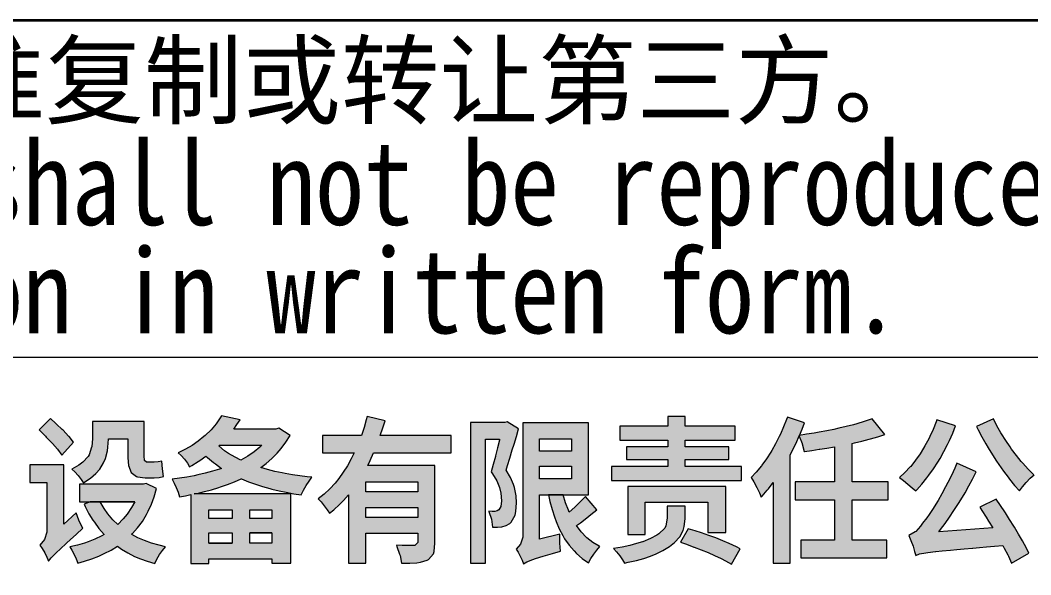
# Model space of a CAD drawing. Header units: millimetres. Extents: x 5765 to 6606, y -201 to 393.
# Drawn here: x 6509.97 to 6551.93, y -136.57 to -113.54 of the extents above; entities that cross this region are included whole.
import ezdxf
from ezdxf.enums import TextEntityAlignment as Align

# ---------------------------------------------------------------- set-up
doc = ezdxf.new("R2010")
doc.units = ezdxf.units.MM
for name, color, linetype, lineweight in [('1粗实线', 7, 'Continuous', 35), ('7文本', 2, 'Continuous', 13), ('8标注', 3, 'Continuous', 13), ('9图表', 4, 'Continuous', 13)]:
    doc.layers.add(name, color=color, linetype=linetype, lineweight=lineweight)
doc.layers.add('LOGO 1', color=7, linetype='Continuous', true_color=0x1e2380)
doc.styles.add('lanpec', font='bpec_e.shx', dxfattribs={"width": 0.75, "bigfont": 'hztxt.shx'})
doc.styles.add('黑体', font='simhei.ttf', dxfattribs={"width": 1.5})

# ---------------------------------------------------------------- blocks, each defined once
blk = doc.blocks.new('蓝滨LOGO')
at = {"layer": 'LOGO 1'}
h = blk.add_hatch(color=256, dxfattribs=at)
h.dxf.hatch_style = 1
h.paths.add_polyline_path([(56.769, 8.29), (55.355, 8.29), (55.355, 7.547), (56.072, 7.547), (56.072, 5.585), (56.067, 5.492), (55.974, 5.188), (55.768, 4.945), (55.871, 4.811), (55.979, 4.635), (56.072, 4.45), (56.129, 4.29), (56.248, 4.424), (56.47, 4.646), (56.625, 4.79), (56.883, 5.033), (57.053, 5.188), (57.285, 5.399), (57.559, 5.652), (57.414, 5.946), (57.399, 5.983), (57.285, 6.292), (56.769, 5.817)])
h.paths.add_polyline_path([(56.738, 9.72), (56.702, 9.756), (56.47, 9.978), (56.444, 9.998), (56.212, 10.215), (55.752, 9.735), (55.778, 9.714), (56.005, 9.482), (56.041, 9.441), (56.263, 9.209), (56.294, 9.172), (56.506, 8.93), (56.687, 8.687), (57.172, 9.224), (56.986, 9.456), (56.96, 9.482)])
h.paths.add_polyline_path([(58.602, 9.023), (58.622, 9.353), (58.622, 9.363), (59.427, 9.363), (59.427, 8.667), (59.427, 8.579), (59.458, 8.254), (59.562, 7.97), (59.784, 7.799), (59.83, 7.784), (60.145, 7.748), (60.527, 7.748), (60.728, 7.758), (60.904, 7.799), (60.873, 8.114), (60.847, 8.439), (60.687, 8.409), (60.517, 8.393), (60.202, 8.393), (60.124, 8.46), (60.109, 8.661), (60.109, 10.081), (57.956, 10.081), (57.956, 9.379), (57.956, 9.374), (57.931, 9.038), (57.925, 9.018), (57.817, 8.708), (57.776, 8.636), (57.559, 8.393), (57.399, 8.269), (57.105, 8.104), (57.229, 7.996), (57.363, 7.846), (57.492, 7.681), (57.58, 7.547), (57.6, 7.552), (57.879, 7.727), (58.106, 7.923), (58.261, 8.104), (58.421, 8.372), (58.498, 8.543), (58.581, 8.863)])
h.paths.add_polyline_path([(60.625, 7.304), (60.191, 7.51), (60.073, 7.479), (57.425, 7.479), (57.425, 6.746), (57.858, 6.746), (59.716, 6.746), (59.582, 6.509), (59.402, 6.241), (59.236, 6.039), (59.014, 5.807), (58.808, 6.003), (58.596, 6.246), (58.442, 6.468), (58.276, 6.746), (57.858, 6.746), (57.611, 6.659), (57.662, 6.55), (57.812, 6.256), (57.982, 5.983), (58.039, 5.905), (58.23, 5.642), (58.442, 5.399), (58.343, 5.343), (58.065, 5.203), (57.776, 5.084), (57.626, 5.033), (57.332, 4.95), (57.022, 4.883), (57.11, 4.739), (57.203, 4.563), (57.285, 4.377), (57.347, 4.207), (57.636, 4.29), (57.936, 4.388), (58.22, 4.496), (58.452, 4.599), (58.731, 4.744), (58.994, 4.909), (59.159, 4.79), (59.427, 4.625), (59.711, 4.486), (59.949, 4.382), (60.238, 4.279), (60.547, 4.191), (60.635, 4.367), (60.744, 4.558), (60.867, 4.733), (60.986, 4.883), (60.723, 4.945), (60.413, 5.033), (60.119, 5.141), (59.845, 5.26), (59.593, 5.399), (59.629, 5.435), (59.835, 5.673), (60.031, 5.936), (60.202, 6.22), (60.279, 6.365), (60.408, 6.654), (60.527, 6.963)])
h = blk.add_hatch(color=256, dxfattribs=at)
h.dxf.hatch_style = 1
h.paths.add_polyline_path([(64.945, 8.171), (65.167, 8.341), (65.405, 8.548), (65.632, 8.77), (65.797, 8.966), (65.993, 9.224), (66.163, 9.503), (65.694, 9.802), (65.575, 9.771), (63.825, 9.771), (63.959, 9.957), (64.088, 10.148), (63.314, 10.318), (63.268, 10.241), (63.092, 9.993), (62.886, 9.745), (62.633, 9.503), (62.581, 9.456), (62.354, 9.271), (62.096, 9.095), (61.817, 8.93), (61.513, 8.78), (61.642, 8.667), (61.776, 8.517), (61.9, 8.352), (61.993, 8.202), (62.086, 8.259), (62.349, 8.419), (62.416, 8.46), (62.674, 8.641), (62.741, 8.584), (62.989, 8.378), (63.066, 8.321), (63.324, 8.14), (63.232, 8.109), (62.942, 8.016), (62.643, 7.934), (62.333, 7.867), (62.179, 7.836), (61.879, 7.779), (61.575, 7.727), (61.265, 7.686), (61.353, 7.531), (61.44, 7.34), (61.523, 7.144), (61.575, 6.963), (61.817, 7.005), (62.049, 7.051), (62.049, 4.191), (62.798, 4.191), (62.798, 4.377), (65.405, 4.377), (65.405, 4.197), (66.194, 4.197), (66.194, 7.077), (62.189, 7.077), (62.302, 7.097), (62.607, 7.175), (62.906, 7.252), (63.201, 7.34), (63.273, 7.366), (63.567, 7.464), (63.856, 7.583), (64.14, 7.707), (64.155, 7.701), (64.434, 7.583), (64.728, 7.479), (65.023, 7.381), (65.327, 7.299), (65.41, 7.273), (65.709, 7.206), (66.008, 7.144), (66.318, 7.087), (66.628, 7.041), (66.721, 7.227), (66.829, 7.423), (66.953, 7.608), (67.067, 7.768), (66.881, 7.784), (66.571, 7.825), (66.267, 7.872), (65.967, 7.923), (65.838, 7.949), (65.528, 8.011), (65.234, 8.089)])
h.paths.add_polyline_path([(64.124, 8.486), (63.882, 8.605), (63.613, 8.76), (63.443, 8.873), (63.206, 9.074), (63.232, 9.1), (64.992, 9.1), (64.909, 9.023), (64.677, 8.832), (64.414, 8.651)], flags=16)
h.paths.add_polyline_path([(63.763, 6.416), (63.763, 6.055), (62.798, 6.055), (62.798, 6.416)], flags=16)
h.paths.add_polyline_path([(64.496, 6.416), (65.405, 6.416), (65.405, 6.055), (64.496, 6.055)], flags=16)
h.paths.add_polyline_path([(63.763, 5.461), (63.763, 5.038), (62.798, 5.038), (62.798, 5.461)], flags=16)
h.paths.add_polyline_path([(64.496, 5.461), (65.405, 5.461), (65.405, 5.038), (64.496, 5.038)], flags=16)
h = blk.add_hatch(color=256, dxfattribs=at)
h.dxf.hatch_style = 1
h.paths.add_polyline_path([(72.177, 8.264), (69.389, 8.264), (69.493, 8.47), (69.632, 8.78), (72.848, 8.78), (72.848, 9.508), (69.911, 9.508), (70.014, 9.818), (70.107, 10.117), (69.363, 10.298), (69.327, 10.148), (69.24, 9.833), (69.131, 9.508), (67.51, 9.508), (67.51, 8.78), (68.832, 8.78), (68.708, 8.538), (68.548, 8.249), (68.372, 7.975), (68.187, 7.717), (68.032, 7.521), (67.815, 7.283), (67.578, 7.072), (67.33, 6.87), (67.454, 6.746), (67.578, 6.586), (67.707, 6.421), (67.8, 6.277), (67.985, 6.421), (68.223, 6.638), (68.378, 6.798), (68.594, 7.041), (68.594, 4.202), (69.307, 4.202), (69.307, 5.451), (71.475, 5.451), (71.475, 5.059), (71.34, 4.93), (71.222, 4.93), (71.036, 4.935), (70.814, 4.94), (70.582, 4.945), (70.602, 4.893), (70.711, 4.573), (70.731, 4.517), (70.798, 4.197), (70.814, 4.197), (71.144, 4.202), (71.428, 4.217), (71.583, 4.238), (71.862, 4.326), (71.913, 4.357), (72.115, 4.584), (72.146, 4.682), (72.177, 5.038)])
h.paths.add_polyline_path([(69.307, 7.583), (71.475, 7.583), (71.475, 7.165), (69.307, 7.165)], flags=16)
h.paths.add_polyline_path([(69.307, 6.519), (71.475, 6.519), (71.475, 6.096), (69.307, 6.096)], flags=16)
h = blk.add_hatch(color=256, dxfattribs=at)
h.dxf.hatch_style = 1
h.paths.add_polyline_path([(84.905, 8.223), (82.577, 8.223), (82.577, 8.501), (84.384, 8.501), (84.384, 9.033), (82.577, 9.033), (82.577, 9.307), (84.652, 9.307), (84.652, 9.89), (82.577, 9.89), (82.577, 10.287), (81.849, 10.287), (81.849, 9.89), (79.857, 9.89), (79.857, 9.307), (81.849, 9.307), (81.849, 9.033), (80.131, 9.033), (80.131, 8.501), (81.849, 8.501), (81.849, 8.223), (79.506, 8.223), (79.506, 7.629), (84.905, 7.629)])
h.paths.add_polyline_path([(84.255, 7.387), (80.187, 7.387), (80.187, 5.399), (80.91, 5.399), (80.91, 6.736), (83.506, 6.736), (83.506, 5.477), (84.255, 5.477)])
h.paths.add_polyline_path([(82.577, 6.05), (82.577, 6.566), (81.829, 6.566), (81.829, 6.07), (81.767, 5.755), (81.72, 5.657), (81.478, 5.425), (81.395, 5.368), (81.137, 5.229), (80.807, 5.095), (80.796, 5.095), (80.554, 5.017), (80.27, 4.94), (79.95, 4.873), (79.589, 4.811), (79.718, 4.672), (79.852, 4.512), (79.965, 4.346), (80.053, 4.202), (80.208, 4.238), (80.549, 4.315), (80.853, 4.403), (81.127, 4.496), (81.364, 4.594), (81.648, 4.728), (81.922, 4.888), (82.133, 5.059), (82.35, 5.291), (82.489, 5.554), (82.536, 5.724)])
h.paths.add_polyline_path([(83.842, 5.25), (83.548, 5.358), (83.253, 5.461), (82.985, 5.549), (82.701, 5.632), (82.371, 5.069), (82.624, 4.986), (82.928, 4.873), (82.939, 4.873), (83.233, 4.754), (83.522, 4.641), (83.79, 4.522), (84.069, 4.393), (84.239, 4.3), (84.497, 4.155), (84.848, 4.795), (84.699, 4.878), (84.399, 5.017), (84.136, 5.131)])
h = blk.add_hatch(color=256, dxfattribs=at)
h.dxf.hatch_style = 1
h.paths.add_polyline_path([(86.928, 8.708), (86.98, 8.796), (87.13, 9.09), (87.176, 9.188), (87.31, 9.487), (87.316, 9.508), (87.429, 9.771), (87.527, 10.029), (86.815, 10.272), (86.779, 10.169), (86.66, 9.859), (86.526, 9.554), (86.479, 9.456), (86.325, 9.162), (86.165, 8.883), (86.123, 8.806), (85.943, 8.532), (85.757, 8.269), (85.736, 8.243), (85.524, 7.985), (85.313, 7.758), (85.421, 7.578), (85.54, 7.35), (85.654, 7.128), (85.731, 6.943), (85.767, 6.979), (85.979, 7.227), (86.025, 7.283), (86.221, 7.547), (86.221, 4.202), (86.928, 4.202)])
h.paths.add_polyline_path([(91.001, 7.583), (89.499, 7.583), (89.499, 9.178), (89.607, 9.198), (89.912, 9.265), (90.206, 9.348), (90.268, 9.363), (90.573, 9.451), (90.856, 9.549), (90.335, 10.2), (90.294, 10.184), (90.01, 10.086), (89.695, 9.993), (89.561, 9.952), (89.261, 9.874), (88.952, 9.802), (88.75, 9.756), (88.451, 9.694), (88.141, 9.642), (87.925, 9.601), (87.615, 9.554), (87.316, 9.508), (87.31, 9.487), (87.31, 9.482), (87.429, 9.167), (87.429, 9.162), (87.512, 8.842), (87.522, 8.842), (87.827, 8.883), (88.131, 8.93), (88.157, 8.93), (88.456, 8.981), (88.766, 9.033), (88.766, 7.583), (87.135, 7.583), (87.135, 6.834), (88.766, 6.834), (88.766, 5.162), (87.378, 5.162), (87.378, 4.419), (90.944, 4.419), (90.944, 5.162), (89.499, 5.162), (89.499, 6.834), (91.001, 6.834)])
h = blk.add_hatch(color=256, dxfattribs=at)
h.dxf.hatch_style = 1
h.paths.add_polyline_path([(93.313, 8.837), (93.468, 9.131), (93.546, 9.296), (93.68, 9.601), (93.799, 9.905), (93.019, 10.148), (92.988, 10.065), (92.869, 9.756), (92.73, 9.456), (92.684, 9.369), (92.529, 9.08), (92.364, 8.806), (92.322, 8.744), (92.137, 8.476), (91.935, 8.223), (91.92, 8.202), (91.693, 7.965), (91.466, 7.753), (91.636, 7.629), (91.822, 7.479), (92.002, 7.33), (92.142, 7.201), (92.188, 7.247), (92.4, 7.479), (92.606, 7.743), (92.694, 7.856), (92.88, 8.119), (93.06, 8.398), (93.153, 8.553)])
h.paths.add_polyline_path([(94.506, 7.696), (94.655, 7.99), (93.855, 8.362), (93.762, 8.145), (93.628, 7.846), (93.479, 7.552), (93.386, 7.371), (93.226, 7.077), (93.071, 6.808), (93.045, 6.767), (92.864, 6.473), (92.699, 6.22), (92.606, 6.091), (92.426, 5.859), (92.338, 5.745), (92.142, 5.513), (92.126, 5.503), (91.863, 5.348), (91.946, 5.141), (92.033, 4.909), (92.095, 4.692), (92.142, 4.527), (92.307, 4.584), (92.56, 4.635), (92.642, 4.646), (92.962, 4.682), (92.973, 4.682), (93.246, 4.708), (93.587, 4.744), (93.85, 4.77), (94.155, 4.795), (94.495, 4.832), (94.521, 4.832), (94.795, 4.857), (95.089, 4.883), (95.409, 4.909), (95.755, 4.94), (95.812, 4.832), (95.966, 4.548), (95.992, 4.491), (96.126, 4.197), (96.844, 4.615), (96.741, 4.821), (96.581, 5.126), (96.575, 5.131), (96.415, 5.41), (96.24, 5.699), (96.214, 5.745), (96.044, 6.019), (95.868, 6.297), (95.848, 6.328), (95.662, 6.602), (95.481, 6.865), (94.805, 6.525), (94.888, 6.395), (95.068, 6.117), (95.166, 5.952), (95.342, 5.673), (93.097, 5.508), (93.169, 5.606), (93.36, 5.854), (93.546, 6.117), (93.731, 6.39), (93.917, 6.674), (94.02, 6.839), (94.191, 7.118), (94.351, 7.407)])
h.paths.add_polyline_path([(96.126, 8.94), (96.064, 9.028), (95.879, 9.296), (95.708, 9.57), (95.677, 9.616), (95.512, 9.905), (95.378, 10.194), (94.666, 9.88), (94.733, 9.735), (94.888, 9.446), (95.053, 9.157), (95.151, 8.987), (95.326, 8.708), (95.502, 8.439), (95.6, 8.295), (95.791, 8.027), (95.982, 7.774), (96.044, 7.691), (96.25, 7.433), (96.452, 7.201), (96.581, 7.366), (96.736, 7.552), (96.896, 7.727), (97.056, 7.867), (97.035, 7.882), (96.818, 8.104), (96.591, 8.352), (96.524, 8.429), (96.323, 8.677)])
h = blk.add_hatch(color=256, dxfattribs=at)
h.dxf.hatch_style = 1
h.paths.add_polyline_path([(75.49, 7.34), (75.449, 7.474), (75.32, 7.763), (75.134, 8.068), (75.196, 8.259), (75.289, 8.569), (75.392, 8.909), (75.465, 9.147), (75.563, 9.467), (75.65, 9.776), (75.181, 10.071), (75.088, 10.04), (73.653, 10.04), (73.653, 4.207), (74.277, 4.207), (74.277, 9.348), (74.861, 9.348), (74.855, 9.307), (74.783, 8.987), (74.701, 8.656), (74.695, 8.63), (74.603, 8.295), (74.52, 7.99), (74.577, 7.913), (74.752, 7.619), (74.861, 7.34), (74.912, 7.108), (74.943, 6.793), (74.917, 6.561), (74.835, 6.411), (74.763, 6.37), (74.67, 6.354), (74.556, 6.354), (74.412, 6.365), (74.422, 6.344), (74.525, 6.029), (74.566, 5.699), (74.773, 5.699), (74.959, 5.709), (75.144, 5.761), (75.294, 5.854), (75.351, 5.905), (75.506, 6.189), (75.542, 6.354), (75.568, 6.71), (75.547, 6.999)])
h.paths.add_polyline_path([(78.551, 10.029), (75.826, 10.029), (75.826, 5.353), (75.826, 5.286), (75.733, 4.986), (75.547, 4.785), (75.635, 4.661), (75.723, 4.496), (75.8, 4.326), (75.857, 4.176), (75.996, 4.253), (76.239, 4.352), (76.357, 4.393), (76.677, 4.496), (76.776, 4.522), (77.059, 4.604), (77.395, 4.697), (77.369, 5.033), (77.369, 5.074), (77.364, 5.404), (76.528, 5.203), (76.528, 7.036), (76.889, 7.036), (77.503, 7.036), (78.551, 7.036)])
h.paths.add_polyline_path([(76.528, 7.707), (76.528, 8.228), (77.854, 8.228), (77.854, 7.707)], flags=16)
h.paths.add_polyline_path([(76.528, 8.858), (76.528, 9.363), (77.854, 9.363), (77.854, 8.858)], flags=16)
h.paths.add_polyline_path([(78.484, 6.081), (78.66, 6.22), (78.897, 6.421), (78.438, 6.968), (78.355, 6.881), (78.118, 6.648), (77.989, 6.53), (77.751, 6.323), (77.72, 6.401), (77.607, 6.705), (77.503, 7.036), (76.889, 7.036), (76.956, 6.757), (77.044, 6.437), (77.142, 6.127), (77.214, 5.936), (77.343, 5.632), (77.493, 5.348), (77.565, 5.219), (77.751, 4.95), (77.958, 4.708), (78.056, 4.604), (78.293, 4.393), (78.556, 4.217), (78.654, 4.393), (78.773, 4.573), (78.907, 4.749), (79.031, 4.888), (79.005, 4.904), (78.737, 5.064), (78.489, 5.26), (78.474, 5.275), (78.257, 5.503), (78.056, 5.761), (78.226, 5.884)])
at = {"color": 164, "lineweight": 0}
for points in [[(56.212, 10.215), (55.752, 9.735), (55.778, 9.714), (56.005, 9.482), (56.041, 9.441), (56.263, 9.209), (56.294, 9.172), (56.506, 8.93), (56.687, 8.687), (57.172, 9.224), (56.986, 9.456), (56.96, 9.482), (56.738, 9.72), (56.702, 9.756), (56.47, 9.978), (56.444, 9.998)], [(82.577, 10.287), (81.849, 10.287), (81.849, 9.89), (79.857, 9.89), (79.857, 9.307), (81.849, 9.307), (81.849, 9.033), (80.131, 9.033), (80.131, 8.501), (81.849, 8.501), (81.849, 8.223), (79.506, 8.223), (79.506, 7.629), (84.905, 7.629), (84.905, 8.223), (82.577, 8.223), (82.577, 8.501), (84.384, 8.501), (84.384, 9.033), (82.577, 9.033), (82.577, 9.307), (84.652, 9.307), (84.652, 9.89), (82.577, 9.89)], [(93.019, 10.148), (92.988, 10.065), (92.869, 9.756), (92.73, 9.456), (92.684, 9.369), (92.529, 9.08), (92.364, 8.806), (92.322, 8.744), (92.137, 8.476), (91.935, 8.223), (91.92, 8.202), (91.693, 7.965), (91.466, 7.753), (91.636, 7.629), (91.822, 7.479), (92.002, 7.33), (92.142, 7.201), (92.188, 7.247), (92.4, 7.479), (92.606, 7.743), (92.694, 7.856), (92.88, 8.119), (93.06, 8.398), (93.153, 8.553), (93.313, 8.837), (93.468, 9.131), (93.546, 9.296), (93.68, 9.601), (93.799, 9.905)], [(82.577, 6.566), (81.829, 6.566), (81.829, 6.07), (81.767, 5.755), (81.72, 5.657), (81.478, 5.425), (81.395, 5.368), (81.137, 5.229), (80.807, 5.095), (80.796, 5.095), (80.554, 5.017), (80.27, 4.94), (79.95, 4.873), (79.589, 4.811), (79.718, 4.672), (79.852, 4.512), (79.965, 4.346), (80.053, 4.202), (80.208, 4.238), (80.549, 4.315), (80.853, 4.403), (81.127, 4.496), (81.364, 4.594), (81.648, 4.728), (81.922, 4.888), (82.133, 5.059), (82.35, 5.291), (82.489, 5.554), (82.536, 5.724), (82.577, 6.05)], [(82.701, 5.632), (82.371, 5.069), (82.624, 4.986), (82.928, 4.873), (82.939, 4.873), (83.233, 4.754), (83.522, 4.641), (83.79, 4.522), (84.069, 4.393), (84.239, 4.3), (84.497, 4.155), (84.848, 4.795), (84.699, 4.878), (84.399, 5.017), (84.136, 5.131), (83.842, 5.25), (83.842, 5.25), (83.548, 5.358), (83.253, 5.461), (82.985, 5.549)]]:
    blk.add_lwpolyline(points, close=True, dxfattribs=at)
for points in [[(60.109, 10.081), (57.956, 10.081), (57.956, 9.379), (57.956, 9.374)], [(60.202, 8.393), (60.124, 8.46), (60.109, 8.661), (60.109, 10.081)], [(63.314, 10.318), (63.268, 10.241), (63.092, 9.993), (62.886, 9.745)], [(63.825, 9.771), (63.959, 9.957), (64.088, 10.148), (63.314, 10.318)], [(69.363, 10.298), (69.327, 10.148), (69.24, 9.833), (69.131, 9.508), (67.51, 9.508), (67.51, 8.78), (68.832, 8.78), (68.708, 8.538), (68.548, 8.249), (68.372, 7.975), (68.187, 7.717)], [(70.602, 4.893), (70.711, 4.573), (70.731, 4.517), (70.798, 4.197), (70.814, 4.197), (71.144, 4.202), (71.428, 4.217), (71.583, 4.238), (71.862, 4.326), (71.913, 4.357), (72.115, 4.584), (72.146, 4.682), (72.177, 5.038), (72.177, 8.264), (69.389, 8.264), (69.493, 8.47), (69.632, 8.78), (72.848, 8.78), (72.848, 9.508), (69.911, 9.508), (70.014, 9.818), (70.107, 10.117), (69.363, 10.298)], [(86.815, 10.272), (86.779, 10.169), (86.66, 9.859), (86.526, 9.554), (86.479, 9.456), (86.325, 9.162), (86.165, 8.883), (86.123, 8.806), (85.943, 8.532), (85.757, 8.269), (85.736, 8.243), (85.524, 7.985), (85.313, 7.758), (85.421, 7.578)], [(86.221, 7.547), (86.221, 4.202), (86.928, 4.202), (86.928, 8.708), (86.98, 8.796), (87.13, 9.09), (87.176, 9.188), (87.31, 9.487), (87.316, 9.508), (87.429, 9.771), (87.527, 10.029), (86.815, 10.272)], [(88.766, 9.033), (88.766, 7.583), (87.135, 7.583), (87.135, 6.834), (88.766, 6.834), (88.766, 5.162), (87.378, 5.162), (87.378, 4.419), (90.944, 4.419), (90.944, 5.162), (89.499, 5.162), (89.499, 6.834), (91.001, 6.834), (91.001, 7.583), (89.499, 7.583), (89.499, 9.178), (89.607, 9.198), (89.912, 9.265), (90.206, 9.348), (90.268, 9.363), (90.573, 9.451), (90.856, 9.549), (90.335, 10.2)], [(90.335, 10.2), (90.294, 10.184), (90.01, 10.086), (89.695, 9.993), (89.561, 9.952), (89.261, 9.874), (88.952, 9.802), (88.75, 9.756), (88.451, 9.694), (88.141, 9.642), (87.925, 9.601), (87.615, 9.554), (87.316, 9.508), (87.31, 9.487), (87.31, 9.482), (87.429, 9.167), (87.429, 9.162)], [(97.035, 7.882), (96.818, 8.104), (96.591, 8.352), (96.524, 8.429), (96.323, 8.677), (96.126, 8.94), (96.064, 9.028), (95.879, 9.296), (95.708, 9.57), (95.677, 9.616), (95.512, 9.905), (95.378, 10.194), (94.666, 9.88), (94.733, 9.735), (94.888, 9.446), (95.053, 9.157), (95.151, 8.987), (95.326, 8.708), (95.502, 8.439), (95.6, 8.295), (95.791, 8.027), (95.982, 7.774), (96.044, 7.691), (96.25, 7.433), (96.452, 7.201), (96.581, 7.366), (96.736, 7.552), (96.896, 7.727), (97.056, 7.867)], [(62.886, 9.745), (62.633, 9.503), (62.581, 9.456), (62.354, 9.271), (62.096, 9.095), (61.817, 8.93), (61.513, 8.78), (61.642, 8.667)], [(65.694, 9.802), (65.575, 9.771), (63.825, 9.771)], [(65.993, 9.224), (66.163, 9.503), (65.694, 9.802)], [(75.181, 10.071), (75.088, 10.04), (73.653, 10.04), (73.653, 4.207), (74.277, 4.207), (74.277, 9.348), (74.861, 9.348)], [(75.563, 9.467), (75.65, 9.776), (75.181, 10.071)], [(78.551, 10.029), (75.826, 10.029), (75.826, 5.353), (75.826, 5.286), (75.733, 4.986), (75.547, 4.785), (75.635, 4.661), (75.723, 4.496), (75.8, 4.326), (75.857, 4.176), (75.996, 4.253), (76.239, 4.352), (76.357, 4.393), (76.677, 4.496), (76.776, 4.522), (77.059, 4.604), (77.395, 4.697), (77.369, 5.033), (77.369, 5.074)], [(78.551, 7.036), (78.551, 10.029)], [(57.956, 9.374), (57.931, 9.038), (57.925, 9.018), (57.817, 8.708), (57.776, 8.636), (57.559, 8.393), (57.399, 8.269), (57.105, 8.104), (57.229, 7.996), (57.363, 7.846), (57.492, 7.681), (57.58, 7.547), (57.6, 7.552), (57.879, 7.727), (58.106, 7.923), (58.261, 8.104), (58.421, 8.372), (58.498, 8.543), (58.581, 8.863), (58.602, 9.023), (58.622, 9.353), (58.622, 9.363), (59.427, 9.363)], [(59.427, 9.363), (59.427, 8.667), (59.427, 8.579), (59.458, 8.254)], [(74.861, 9.348), (74.855, 9.307), (74.783, 8.987), (74.701, 8.656), (74.695, 8.63), (74.603, 8.295), (74.52, 7.99), (74.577, 7.913), (74.752, 7.619), (74.861, 7.34), (74.912, 7.108), (74.943, 6.793), (74.917, 6.561), (74.835, 6.411), (74.763, 6.37), (74.67, 6.354), (74.556, 6.354)], [(75.542, 6.354), (75.568, 6.71), (75.547, 6.999), (75.49, 7.34), (75.449, 7.474), (75.32, 7.763), (75.134, 8.068), (75.196, 8.259), (75.289, 8.569), (75.392, 8.909), (75.465, 9.147), (75.563, 9.467)], [(76.528, 8.858), (76.528, 9.363), (77.854, 9.363)], [(77.854, 9.363), (77.854, 8.858), (76.528, 8.858)], [(64.124, 8.486), (63.882, 8.605), (63.613, 8.76), (63.443, 8.873), (63.206, 9.074), (63.232, 9.1), (64.992, 9.1)], [(64.992, 9.1), (64.909, 9.023), (64.677, 8.832), (64.414, 8.651), (64.124, 8.486)], [(64.14, 7.707), (64.155, 7.701), (64.434, 7.583), (64.728, 7.479), (65.023, 7.381), (65.327, 7.299), (65.41, 7.273), (65.709, 7.206), (66.008, 7.144), (66.318, 7.087), (66.628, 7.041), (66.721, 7.227), (66.829, 7.423), (66.953, 7.608), (67.067, 7.768), (66.881, 7.784), (66.571, 7.825), (66.267, 7.872), (65.967, 7.923), (65.838, 7.949), (65.528, 8.011), (65.234, 8.089), (64.945, 8.171), (65.167, 8.341), (65.405, 8.548), (65.632, 8.77), (65.797, 8.966), (65.993, 9.224)], [(87.429, 9.162), (87.512, 8.842), (87.522, 8.842), (87.827, 8.883), (88.131, 8.93), (88.157, 8.93), (88.456, 8.981), (88.766, 9.033)], [(59.458, 8.254), (59.562, 7.97), (59.784, 7.799), (59.83, 7.784), (60.145, 7.748), (60.527, 7.748), (60.728, 7.758), (60.904, 7.799), (60.873, 8.114), (60.847, 8.439)], [(60.847, 8.439), (60.687, 8.409), (60.517, 8.393), (60.202, 8.393)], [(61.642, 8.667), (61.776, 8.517), (61.9, 8.352), (61.993, 8.202), (62.086, 8.259), (62.349, 8.419), (62.416, 8.46), (62.674, 8.641)], [(62.674, 8.641), (62.741, 8.584), (62.989, 8.378)], [(56.769, 8.29), (55.355, 8.29), (55.355, 7.547), (56.072, 7.547), (56.072, 5.585), (56.067, 5.492), (55.974, 5.188), (55.768, 4.945), (55.871, 4.811), (55.979, 4.635), (56.072, 4.45), (56.129, 4.29), (56.248, 4.424), (56.47, 4.646), (56.625, 4.79), (56.883, 5.033), (57.053, 5.188), (57.285, 5.399), (57.559, 5.652)], [(56.769, 5.817), (56.769, 8.29)], [(62.989, 8.378), (63.066, 8.321), (63.324, 8.14), (63.232, 8.109), (62.942, 8.016), (62.643, 7.934), (62.333, 7.867), (62.179, 7.836), (61.879, 7.779), (61.575, 7.727)], [(76.528, 7.707), (76.528, 8.228), (77.854, 8.228)], [(77.854, 8.228), (77.854, 7.707), (76.528, 7.707)], [(93.855, 8.362), (93.762, 8.145), (93.628, 7.846), (93.479, 7.552), (93.386, 7.371), (93.226, 7.077), (93.071, 6.808), (93.045, 6.767), (92.864, 6.473), (92.699, 6.22), (92.606, 6.091), (92.426, 5.859), (92.338, 5.745), (92.142, 5.513), (92.126, 5.503)], [(93.097, 5.508), (93.169, 5.606), (93.36, 5.854), (93.546, 6.117), (93.731, 6.39), (93.917, 6.674), (94.02, 6.839), (94.191, 7.118), (94.351, 7.407), (94.506, 7.696), (94.655, 7.99), (93.855, 8.362)], [(61.575, 7.727), (61.265, 7.686), (61.353, 7.531), (61.44, 7.34), (61.523, 7.144), (61.575, 6.963), (61.817, 7.005), (62.049, 7.051)], [(66.194, 7.077), (62.189, 7.077), (62.302, 7.097), (62.607, 7.175), (62.906, 7.252), (63.201, 7.34), (63.273, 7.366), (63.567, 7.464), (63.856, 7.583), (64.14, 7.707)], [(68.187, 7.717), (68.032, 7.521), (67.815, 7.283), (67.578, 7.072)], [(69.307, 7.165), (69.307, 7.583), (71.475, 7.583)], [(71.475, 7.583), (71.475, 7.165), (69.307, 7.165)], [(85.421, 7.578), (85.54, 7.35), (85.654, 7.128), (85.731, 6.943), (85.767, 6.979), (85.979, 7.227), (86.025, 7.283), (86.221, 7.547)], [(60.191, 7.51), (60.073, 7.479), (57.425, 7.479), (57.425, 6.746), (57.858, 6.746), (59.716, 6.746), (59.582, 6.509), (59.402, 6.241), (59.236, 6.039), (59.014, 5.807)], [(59.835, 5.673), (60.031, 5.936), (60.202, 6.22), (60.279, 6.365), (60.408, 6.654), (60.527, 6.963), (60.625, 7.304), (60.191, 7.51)], [(84.255, 7.387), (80.187, 7.387), (80.187, 5.399), (80.91, 5.399), (80.91, 6.736), (83.506, 6.736)], [(83.506, 6.736), (83.506, 5.477), (84.255, 5.477), (84.255, 7.387)], [(83.506, 6.736), (83.506, 5.477), (84.255, 5.477), (84.255, 7.387)], [(57.858, 6.746), (57.611, 6.659), (57.662, 6.55), (57.812, 6.256), (57.982, 5.983), (58.039, 5.905), (58.23, 5.642), (58.442, 5.399), (58.343, 5.343), (58.065, 5.203), (57.776, 5.084), (57.626, 5.033), (57.332, 4.95), (57.022, 4.883), (57.11, 4.739), (57.203, 4.563), (57.285, 4.377), (57.347, 4.207), (57.636, 4.29), (57.936, 4.388), (58.22, 4.496), (58.452, 4.599), (58.731, 4.744), (58.994, 4.909)], [(59.014, 5.807), (58.808, 6.003), (58.596, 6.246), (58.442, 6.468), (58.276, 6.746), (59.716, 6.746), (57.858, 6.746)], [(62.049, 7.051), (62.049, 4.191), (62.798, 4.191), (62.798, 4.377), (65.405, 4.377)], [(65.405, 4.377), (65.405, 4.197), (66.194, 4.197), (66.194, 7.077)], [(67.578, 7.072), (67.33, 6.87), (67.454, 6.746), (67.578, 6.586), (67.707, 6.421), (67.8, 6.277), (67.985, 6.421), (68.223, 6.638), (68.378, 6.798), (68.594, 7.041)], [(68.594, 7.041), (68.594, 4.202), (69.307, 4.202), (69.307, 5.451), (71.475, 5.451)], [(76.528, 5.203), (76.528, 7.036), (76.889, 7.036), (77.503, 7.036), (78.551, 7.036)], [(77.503, 7.036), (76.889, 7.036), (76.956, 6.757), (77.044, 6.437), (77.142, 6.127), (77.214, 5.936), (77.343, 5.632), (77.493, 5.348), (77.565, 5.219), (77.751, 4.95), (77.958, 4.708), (78.056, 4.604), (78.293, 4.393), (78.556, 4.217), (78.654, 4.393), (78.773, 4.573), (78.907, 4.749), (79.031, 4.888), (79.005, 4.904), (78.737, 5.064), (78.489, 5.26), (78.474, 5.275), (78.257, 5.503), (78.056, 5.761), (78.226, 5.884), (78.484, 6.081), (78.66, 6.22)], [(77.751, 6.323), (77.72, 6.401), (77.607, 6.705), (77.503, 7.036)], [(78.438, 6.968), (78.355, 6.881), (78.118, 6.648), (77.989, 6.53), (77.751, 6.323)], [(78.66, 6.22), (78.897, 6.421), (78.438, 6.968)], [(95.481, 6.865), (94.805, 6.525), (94.888, 6.395), (95.068, 6.117), (95.166, 5.952), (95.342, 5.673), (93.097, 5.508)], [(96.581, 5.126), (96.575, 5.131), (96.415, 5.41), (96.24, 5.699), (96.214, 5.745), (96.044, 6.019), (95.868, 6.297), (95.848, 6.328), (95.662, 6.602), (95.481, 6.865)], [(62.798, 6.055), (62.798, 6.416), (63.763, 6.416)], [(63.763, 6.416), (63.763, 6.055)], [(64.496, 6.055), (64.496, 6.416)], [(65.405, 6.416), (65.405, 6.055), (64.496, 6.055)], [(64.496, 6.416), (65.405, 6.416)], [(69.307, 6.096), (69.307, 6.519), (71.475, 6.519)], [(71.475, 6.519), (71.475, 6.096), (69.307, 6.096)], [(74.67, 6.354), (74.556, 6.354), (74.412, 6.365)], [(74.412, 6.365), (74.422, 6.344), (74.525, 6.029), (74.525, 6.029), (74.566, 5.699), (74.773, 5.699), (74.959, 5.709), (75.144, 5.761), (75.294, 5.854), (75.351, 5.905), (75.506, 6.189), (75.542, 6.354)], [(57.285, 6.292), (56.769, 5.817)], [(57.559, 5.652), (57.414, 5.946), (57.399, 5.983), (57.285, 6.292)], [(63.763, 6.055), (62.798, 6.055)], [(60.723, 4.945), (60.413, 5.033), (60.119, 5.141), (59.845, 5.26), (59.593, 5.399), (59.629, 5.435), (59.835, 5.673)], [(63.763, 5.461), (63.763, 5.038), (62.798, 5.038), (63.763, 5.038)], [(63.763, 5.038), (62.798, 5.038), (62.798, 5.461), (63.763, 5.461)], [(64.496, 5.038), (64.496, 5.461), (65.405, 5.461), (64.496, 5.461)], [(64.496, 5.461), (65.405, 5.461), (65.405, 5.038), (64.496, 5.038)], [(92.126, 5.503), (91.863, 5.348), (91.946, 5.141), (92.033, 4.909), (92.095, 4.692), (92.142, 4.527), (92.307, 4.584), (92.56, 4.635), (92.642, 4.646), (92.962, 4.682), (92.973, 4.682), (93.246, 4.708), (93.587, 4.744), (93.85, 4.77), (94.155, 4.795), (94.495, 4.832), (94.521, 4.832), (94.795, 4.857), (95.089, 4.883), (95.409, 4.909), (95.755, 4.94)], [(71.475, 5.451), (71.475, 5.059), (71.34, 4.93), (71.222, 4.93)], [(77.364, 5.404), (76.528, 5.203)], [(77.369, 5.074), (77.364, 5.404)], [(95.755, 4.94), (95.812, 4.832), (95.966, 4.548), (95.992, 4.491), (96.126, 4.197), (96.844, 4.615), (96.741, 4.821), (96.581, 5.126)], [(95.755, 4.94), (95.812, 4.832), (95.966, 4.548), (95.992, 4.491), (96.126, 4.197), (96.844, 4.615), (96.741, 4.821), (96.581, 5.126)], [(58.994, 4.909), (59.159, 4.79), (59.427, 4.625), (59.711, 4.486), (59.949, 4.382), (60.238, 4.279), (60.547, 4.191), (60.635, 4.367), (60.744, 4.558), (60.867, 4.733), (60.986, 4.883), (60.723, 4.945)], [(58.994, 4.909), (59.159, 4.79), (59.427, 4.625), (59.711, 4.486), (59.949, 4.382), (60.238, 4.279), (60.547, 4.191), (60.635, 4.367), (60.744, 4.558), (60.867, 4.733), (60.986, 4.883), (60.723, 4.945)], [(71.222, 4.93), (71.036, 4.935), (70.814, 4.94), (70.582, 4.945)], [(70.582, 4.945), (70.602, 4.893)]]:
    blk.add_lwpolyline(points, dxfattribs=at)
blk = doc.blocks.new('蓝滨、蓝科总图标题栏模板')
at = {"layer": '1粗实线'}
blk.add_lwpolyline([(-180, 77), (0, 77), (0, 0), (-180, 0)], close=True, dxfattribs=at)
at = {"layer": '9图表'}
blk.add_line((-180, 63, 0), (0, 63, 0), dxfattribs=at)
at = {"layer": '8标注'}
blk.add_blockref('蓝滨LOGO', (-141, 50.25), dxfattribs=at)
at = {"layer": '7文本', "style": 'lanpec'}
for tag, height, width, p in [('设计证书号', 4, 0.7, (-15.5, 45.5, 0)), ('设计签名', 4, 0.75, (-155.5, 38.5)), ('设计日期', 4, 0.75, (-134.5, 38.5)), ('项目编号', 4, 0.75, (-15.5, 38.5, 0)), ('设备名称', 5, 0.75, (-84, 35, 0)), ('校对签名', 4, 0.75, (-155.5, 31.5)), ('校对日期', 4, 0.75, (-134.5, 31.5)), ('产品编号', 4, 0.75, (-15.5, 31.5, 0)), ('位号', 5, 0.75, (-84, 29, 0)), ('审核签名', 4, 0.75, (-155.5, 24.5)), ('审核日期', 4, 0.75, (-134.5, 24.5)), ('设计阶段', 4, 0.75, (-15.5, 24.5, 0)), ('规格型号', 5, 0.75, (-84, 23, 0)), ('标准化签名', 4, 0.75, (-155.5, 17.5)), ('标准化日期', 4, 0.75, (-134.5, 17.5)), ('产品识别码', 4, 0.75, (-15.5, 17.5, 0)), ('第几张', 3, 0.75, (-59, 11.75)), ('共几张', 3, 0.75, (-49, 11.75)), ('批准签名', 4, 0.75, (-155.5, 10.5)), ('批准日期', 4, 0.75, (-134.5, 10.5)), ('图幅', 4, 0.75, (-25.5, 10.5, 0)), ('比例', 4, 0.75, (-5, 10.5, 0)), ('会签签名', 4, 0.75, (-155.5, 3.5)), ('会签日期', 4, 0.75, (-134.5, 3.5)), ('REV', 3, 0.75, (-25.5, 3.5, 0))]:
    blk.add_attdef(tag, text='', height=height, dxfattribs=dict(at, width=width)).set_placement(p, align=Align.MIDDLE_CENTER)
at = {"layer": '7文本', "style": 'lanpec', "width": 0.75}
for tag, p in [('图号', (-107.5, 10.5, 0)), ('文件编号', (-107.5, 3.5))]:
    blk.add_attdef(tag, text='', height=4, dxfattribs=at).set_placement(p, align=Align.MIDDLE_LEFT)
at = {"layer": '9图表', "style": '黑体'}
blk.add_text('本文件产权属LANPEC所有,未经LANPEC书面许可不准复制或转让第三方。', height=3, dxfattribs=at).set_placement((-177, 74.5), align=Align.MIDDLE_LEFT)
at = {"layer": '9图表', "style": '黑体', "width": 0.85}
for s, p in [('This document is the property of LANPEC. It shall not be reproduced or transfered', (-177, 70.25)), ("to any other party without LANPEC's permission in written form.", (-177, 65.75))]:
    blk.add_text(s, height=3.5, dxfattribs=at).set_placement(p, align=Align.MIDDLE_LEFT)

msp = doc.modelspace()

# ---------------------------------------------------------------- block references
at = {"layer": '7文本'}
msp.add_blockref('蓝滨、蓝科总图标题栏模板', (6596.007, -190.537), dxfattribs=at)

doc.saveas('drawing.dxf')
